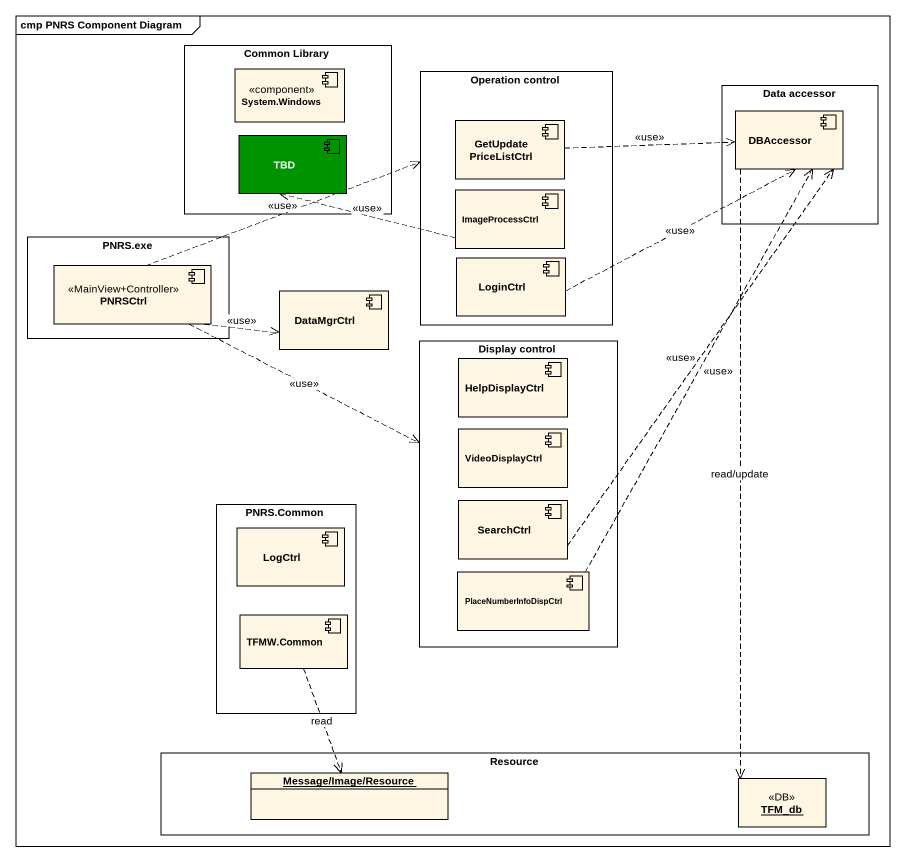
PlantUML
@startuml
mainframe cmp PNRS Component Diagram
allowmixing
hide circle
hide empty members
rectangle "Common Library" as Common_Library {
  component "System.Windows" as System_Windows <<component>>
  component TBD #009300
}
rectangle "Operation control" as Operation_control {
  component GetUpdatePriceListCtrl
  component ImageProcessCtrl
  component LoginCtrl
}
rectangle "Data accessor" as Data_accessor {
  component DBAccessor
}
rectangle "PNRS.exe" as PNRS_exe {
  component PNRSCtrl <<MainView+Controller>>
}
component DataMgrCtrl
rectangle "Display control" as Display_control {
  component HelpDisplayCtrl
  component VideoDisplayCtrl
  component SearchCtrl
  component PlaceNumberInfoDispCtrl
}
rectangle "PNRS.Common" as PNRS_Common {
  component LogCtrl
  component "TFMW.Common" as TFMW_Common
}
rectangle Resource {
  object "Message/Image/Resource" as Message_Image_Resource
  object TFM_db <<DB>>
}
GetUpdatePriceListCtrl .right.> DBAccessor : <<use>>
DBAccessor ..> TFM_db : read/update
ImageProcessCtrl .left.> TBD : <<use>>
LoginCtrl .right.> DBAccessor : <<use>>
PNRSCtrl .right.> Operation_control : <<use>>
PNRSCtrl .right.> DataMgrCtrl : <<use>>
PNRSCtrl .right.> Display_control : <<use>>
SearchCtrl .up.> DBAccessor : <<use>>
PlaceNumberInfoDispCtrl .up.> DBAccessor : <<use>>
TFMW_Common ..> Message_Image_Resource : read
@enduml
